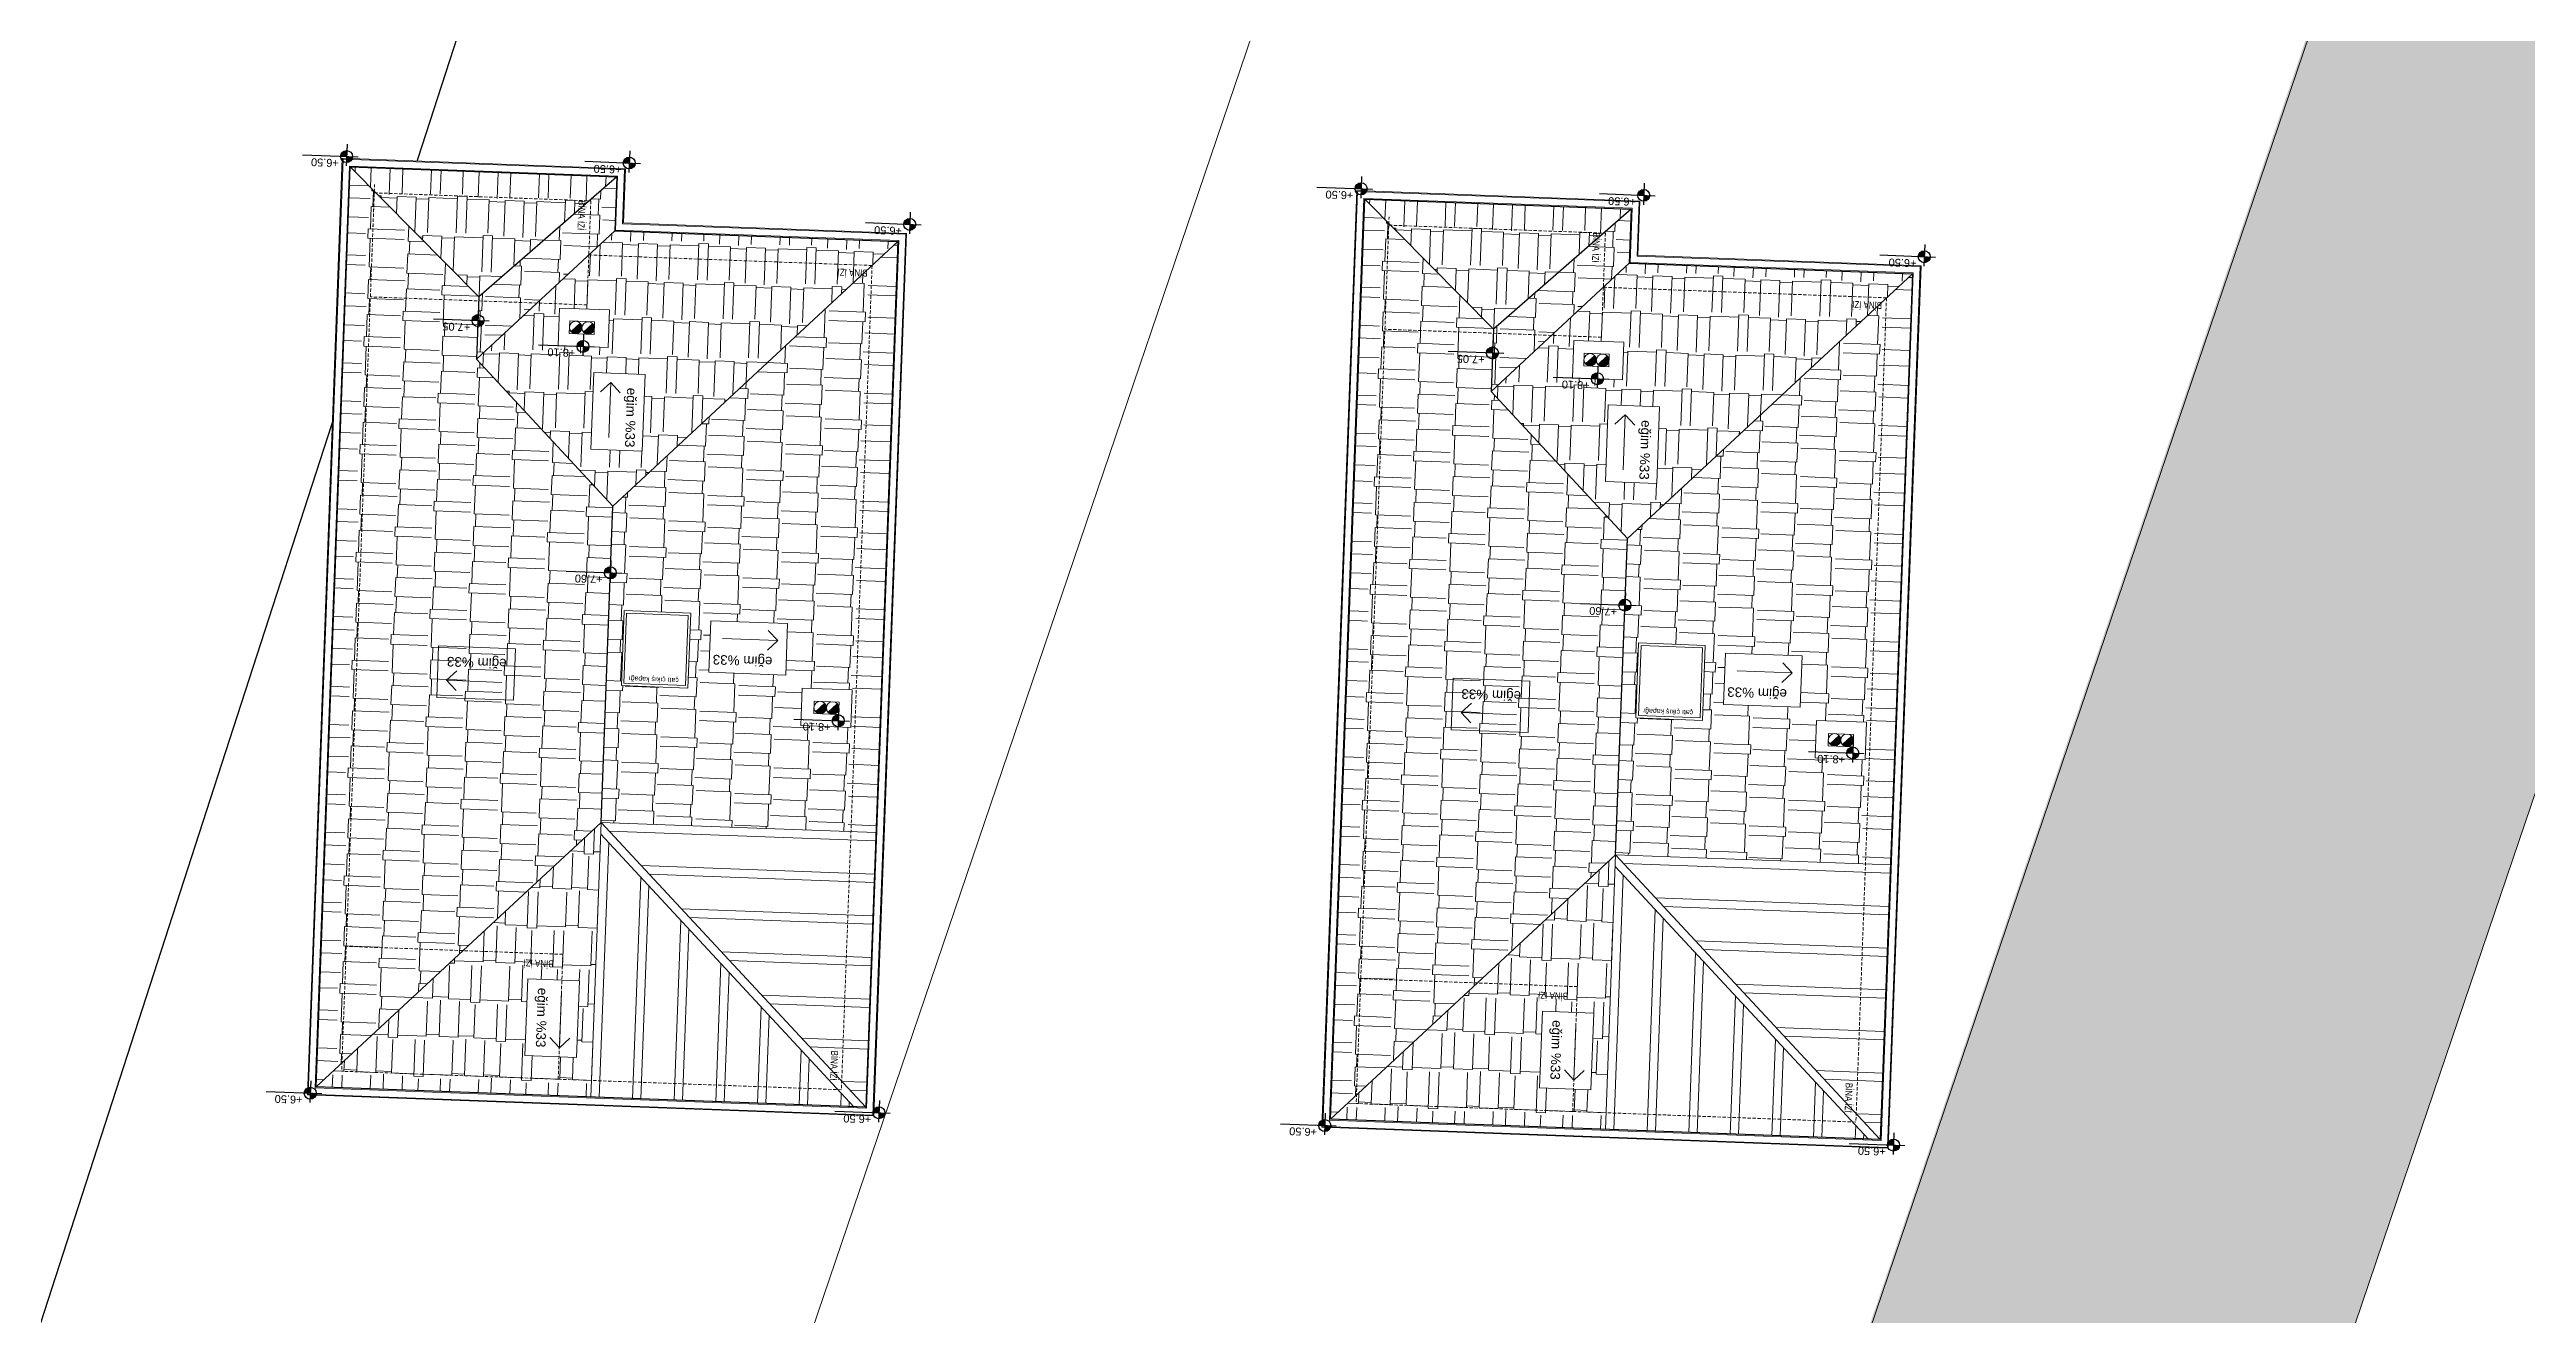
# Model space of a CAD drawing. Header units: centimetres. Extents: x 63871 to 181827, y -95930 to 42199.
# Drawn here: x 170158 to 173130, y -19255 to -17737 of the extents above; entities that cross this region are included whole.
import ezdxf
from ezdxf.enums import TextEntityAlignment as Align

# ---------------------------------------------------------------- set-up
doc = ezdxf.new("R2010")
doc.units = ezdxf.units.CM
doc.linetypes.add('11-021_500-SatisOfisi_220512$0${ Diamond }', pattern=[12, 4, -2, 2, 2, -2])
for name, color, linetype, lineweight in [('A-AREA-IDEN', 7, 'Continuous', 9), ('ARA SINIRLAR', 225, 'Continuous', 15), ('ARM_Pen_No__252', 8, 'Continuous', 18), ('Baca', 82, 'Continuous', 9), ('İz DÜŞÜMÜ', 7, '11-021_500-SatisOfisi_220512$0${ Diamond }', 18), ('OLUK', 222, 'Continuous', 15), ('TARAMA', 251, 'Continuous', 5), ('Çatı', 144, 'Continuous', 30), ('ÇEKME MESAFESİ', 5, 'Continuous', 25)]:
    doc.layers.add(name, color=color, linetype=linetype, lineweight=lineweight)
doc.layers.add('KOT', color=171, linetype='Continuous')
doc.styles.add('Arial', font='Arial.ttf', dxfattribs={"height": 250})
doc.styles.add('Arial_1', font='Arial.ttf', dxfattribs={"height": 300})
doc.styles.add('MtXpl_Arial_Narrow_1', font='')
doc.styles.get('MtXpl_Arial_Narrow_1').set_extended_font_data('Arial Narrow')
pattern_1 = [(177.87319, (369760.64, 10016.48), (-98.784803, -42.082955), [22.86, -19.05, 26.67, -11.43, 34.29, -15.24]), (177.87319, (369737.725, 10015.425), (-98.784803, -42.082955), [19.05, -72.39, 15.24, -22.86]), (177.87319, (369692.213, 10021.88), (-98.784803, -42.082955), [11.43, -118.11]), (267.87319, (369760.64, 10016.48), (30.6659616, -46.8903553), [43.815, -139.065]), (267.87319, (369737.796, 10017.328), (30.6659616, -46.8903553), [42.8625, -140.0175]), (267.87319, (369718.76, 10018.035), (30.6659616, -46.8903553), [40.005, -142.875]), (267.87319, (369692.213, 10021.88), (30.6659616, -46.8903553), [43.815, -139.065]), (267.87319, (369680.79, 10022.305), (30.6659616, -46.8903553), [43.815, -139.065]), (267.87319, (369646.42, 10020.722), (30.6659616, -46.8903553), [41.91, -140.97])]
pattern_2 = [(87.87319, (369760.64, 10016.48), (-42.082955, 98.784803), [22.86, -19.05, 26.67, -11.43, 34.29, -15.24]), (87.87319, (369759.585, 10039.395), (-42.082955, 98.784803), [19.05, -72.39, 15.24, -22.86]), (87.87319, (369766.04, 10084.907), (-42.082955, 98.784803), [11.43, -118.11]), (177.87319, (369760.64, 10016.48), (-46.8903553, -30.6659616), [43.815, -139.065]), (177.87319, (369761.49, 10039.324), (-46.8903553, -30.6659616), [42.8625, -140.0175]), (177.87319, (369762.195, 10058.36), (-46.8903553, -30.6659616), [40.005, -142.875]), (177.87319, (369766.04, 10084.907), (-46.8903553, -30.6659616), [43.815, -139.065]), (177.87319, (369766.465, 10096.33), (-46.8903553, -30.6659616), [43.815, -139.065]), (177.87319, (369764.882, 10130.7), (-46.8903553, -30.6659616), [41.91, -140.97])]
pattern_3 = [(177.87319, (368543.473, 10055.276), (-98.784803, -42.082955), [22.86, -19.05, 26.67, -11.43, 34.29, -15.24]), (177.87319, (368520.56, 10054.22), (-98.784803, -42.082955), [19.05, -72.39, 15.24, -22.86]), (177.87319, (368475.046, 10060.677), (-98.784803, -42.082955), [11.43, -118.11]), (267.87319, (368543.473, 10055.276), (30.6659616, -46.8903553), [43.815, -139.065]), (267.87319, (368520.63, 10056.125), (30.6659616, -46.8903553), [42.8625, -140.0175]), (267.87319, (368501.592, 10056.832), (30.6659616, -46.8903553), [40.005, -142.875]), (267.87319, (368475.046, 10060.677), (30.6659616, -46.8903553), [43.815, -139.065]), (267.87319, (368463.624, 10061.1), (30.6659616, -46.8903553), [43.815, -139.065]), (267.87319, (368429.25, 10059.518), (30.6659616, -46.8903553), [41.91, -140.97])]
pattern_4 = [(87.87319, (368543.473, 10055.276), (-42.082955, 98.784803), [22.86, -19.05, 26.67, -11.43, 34.29, -15.24]), (87.87319, (368542.417, 10078.19), (-42.082955, 98.784803), [19.05, -72.39, 15.24, -22.86]), (87.87319, (368548.873, 10123.703), (-42.082955, 98.784803), [11.43, -118.11]), (177.87319, (368543.473, 10055.276), (-46.8903553, -30.6659616), [43.815, -139.065]), (177.87319, (368544.32, 10078.12), (-46.8903553, -30.6659616), [42.8625, -140.0175]), (177.87319, (368545.028, 10097.157), (-46.8903553, -30.6659616), [40.005, -142.875]), (177.87319, (368548.873, 10123.703), (-46.8903553, -30.6659616), [43.815, -139.065]), (177.87319, (368549.298, 10135.125), (-46.8903553, -30.6659616), [43.815, -139.065]), (177.87319, (368547.715, 10169.498), (-46.8903553, -30.6659616), [41.91, -140.97])]

# ---------------------------------------------------------------- blocks, each defined once
blk = doc.blocks.new('afadfa')
at = {"layer": 'Baca'}
h = blk.add_hatch(color=0, dxfattribs=at)
h.dxf.hatch_style = 1
h.paths.add_polyline_path([(525548.6, 4261233.8, 0.670516), (525535.8, 4261228.6, 0.199315), (525538, 4261223.2)])
h = blk.add_hatch(color=0, dxfattribs=at)
h.dxf.hatch_style = 1
h.paths.add_polyline_path([(525563.7, 4261233.8, 0.675614), (525550.8, 4261228.6, 0.202965), (525553, 4261223.2)])
for p, q in [((525538, 4261223.2), (525548.6, 4261233.8)), ((525553, 4261223.2), (525563.7, 4261233.8))]:
    blk.add_line(p, q, dxfattribs=at)
blk.add_lwpolyline([(525535.8, 4261236.1), (525565.8, 4261236), (525565.8, 4261221), (525535.8, 4261221.1)], close=True, dxfattribs=at)
for centre in [(525543.3, 4261228.6), (525558.3, 4261228.6)]:
    blk.add_circle(centre, 7.5, dxfattribs=at)

msp = doc.modelspace()

# ---------------------------------------------------------------- hatches: boundary and pattern name
at = {"layer": 'ARM_Pen_No__252'}
h = msp.add_hatch(dxfattribs=at)
h.set_pattern_fill('AR-HBONE', color=256, scale=0.51)
h.set_pattern_definition([(45, (0, -50000), (0, 73.27889), [155.448, -51.816]), (135, (36.64, -49963.36), (7e-15, 73.27889), [155.448, -51.816])])
h.paths.add_polyline_path([(175831.7, -22792.7), (175698, -25837), (170756.8, -25732.5), (171754.5, -22792.7)], flags=16)
h.paths.add_polyline_path([(172826.5, -19554.1), (175594.7, -11397.4), (175086.1, -11173.9), (170154.1, -25719.7), (167433.7, -25662.2), (167268.2, -26108.9), (178575.2, -26347.5), (178595, -25898.2), (176249, -25848.6), (176859.4, -11953.3), (176318.3, -11715.5), (176016.1, -19117.2), (175993.1, -19117.2), (175975.4, -19521.1)])
h.paths.add_polyline_path([(175975.4, -19521.1), (172826.5, -19554.1), (171829.1, -22492.9), (175844.9, -22492.9)])

# ---------------------------------------------------------------- linework, layer by layer
at = {"layer": 'ARA SINIRLAR', "color": 5}
for p, q in [((173833.2, -11140.8), (168894.4, -25693.1)), ((175090.1, -11175.6), (170154.1, -25719.7)), ((172974.8, -19117.2), (171829.1, -22492.9))]:
    msp.add_line(p, q, dxfattribs=at)
at = {"layer": 'ARA SINIRLAR'}
msp.add_lwpolyline([(175594.7, -11397.4), (172974.8, -19117.2)], dxfattribs=at)
at = {"layer": 'ÇEKME MESAFESİ'}
msp.add_lwpolyline([(177946.3, -29738.1), (178260.5, -22584.5), (178428.3, -18739.5), (178527.7, -16467.7), (178596.2, -14908.1), (178677.4, -13058.6), (178621.4, -12986.2), (177442.4, -12733.9), (177367, -12700.7), (174636, -11500.4), (172556.1, -11827.8), (171584.7, -14827.6), (170831.2, -17153.7), (170364.5, -18594.4), (169517.9, -21208.9), (168807.4, -23336.1), (167715.8, -26282.1)], dxfattribs=at)

# ---------------------------------------------------------------- next in the draw order: wipeouts: each hides what was drawn before it
for points in [[(171186.3, -17957.3), (171147, -19016.6), (170467.4, -18991.4), (170509.2, -17867.1), (170849, -17879.8), (170846.5, -17944.7)], [(172403.5, -17996.1), (172364.1, -19055.4), (171684.6, -19030.1), (171726.4, -17905.9), (172066.1, -17918.5), (172063.7, -17983.5)]]:
    msp.add_wipeout(points).dxf.layer = 'OLUK'

# ---------------------------------------------------------------- next in the draw order: hatches: boundary and pattern name
at = {"layer": 'KOT'}
h = msp.add_hatch(color=256, dxfattribs=at)
h.dxf.hatch_style = 1
h.paths.add_polyline_path([(170507.4, -17864.7, 0.009987), (170507.4, -17865), (170514.5, -17865.3), (170514.8, -17857.8, 0.414214)])
h = msp.add_hatch(color=256, dxfattribs=at)
h.dxf.hatch_style = 1
h.paths.add_polyline_path([(170514.3, -17871.7, 0.402561), (170521.7, -17865.1), (170514.5, -17864.8)])
h = msp.add_hatch(color=256, dxfattribs=at)
h.dxf.hatch_style = 1
h.paths.add_polyline_path([(170846.4, -17872.6, 0.009987), (170846.4, -17872.9), (170853.6, -17873.1), (170853.8, -17865.7, 0.414214)])
h = msp.add_hatch(color=256, dxfattribs=at)
h.dxf.hatch_style = 1
h.paths.add_polyline_path([(170853.3, -17879.6, 0.402561), (170860.7, -17873), (170853.6, -17872.7)])
h = msp.add_hatch(color=256, dxfattribs=at)
h.dxf.hatch_style = 1
h.paths.add_polyline_path([(171724.5, -17903.5, 0.009987), (171724.5, -17903.8), (171731.7, -17904.1), (171732, -17896.6, 0.414214)])
h = msp.add_hatch(color=256, dxfattribs=at)
h.dxf.hatch_style = 1
h.paths.add_polyline_path([(171731.5, -17910.5, 0.402561), (171738.9, -17903.9), (171731.7, -17903.6)])
h = msp.add_hatch(color=256, dxfattribs=at)
h.dxf.hatch_style = 1
h.paths.add_polyline_path([(172063.6, -17911.4, 0.009987), (172063.6, -17911.7), (172070.7, -17911.9), (172071, -17904.5, 0.414214)])
h = msp.add_hatch(color=256, dxfattribs=at)
h.dxf.hatch_style = 1
h.paths.add_polyline_path([(172070.5, -17918.4, 0.402561), (172077.9, -17911.8), (172070.7, -17911.5)])
h = msp.add_hatch(color=256, dxfattribs=at)
h.dxf.hatch_style = 1
h.paths.add_polyline_path([(171182.9, -17946.2, 0.009987), (171182.9, -17946.5), (171190.1, -17946.8), (171190.4, -17939.3, 0.414214)])
h = msp.add_hatch(color=256, dxfattribs=at)
h.dxf.hatch_style = 1
h.paths.add_polyline_path([(171189.9, -17953.2, 0.402561), (171197.3, -17946.6), (171190.1, -17946.4)])
h = msp.add_hatch(color=256, dxfattribs=at)
h.dxf.hatch_style = 1
h.paths.add_polyline_path([(172400.1, -17985, 0.009987), (172400.1, -17985.3), (172407.3, -17985.6), (172407.5, -17978.1, 0.414214)])
h = msp.add_hatch(color=256, dxfattribs=at)
h.dxf.hatch_style = 1
h.paths.add_polyline_path([(172407, -17992, 0.402561), (172414.4, -17985.4), (172407.3, -17985.2)])
h = msp.add_hatch(color=256, dxfattribs=at)
h.dxf.hatch_style = 1
h.paths.add_polyline_path([(170664.9, -18061.8, 0.009987), (170664.9, -18062.1), (170672.1, -18062.3), (170672.3, -18054.9, 0.414214)])
h = msp.add_hatch(color=256, dxfattribs=at)
h.dxf.hatch_style = 1
h.paths.add_polyline_path([(170671.8, -18068.8, 0.402561), (170679.2, -18062.2), (170672.1, -18061.9)])
h = msp.add_hatch(color=256, dxfattribs=at)
h.dxf.hatch_style = 1
h.paths.add_polyline_path([(170790.9, -18092.7, 0.009987), (170790.9, -18093), (170798.1, -18093.3), (170798.3, -18085.8, 0.414214)])
h = msp.add_hatch(color=256, dxfattribs=at)
h.dxf.hatch_style = 1
h.paths.add_polyline_path([(170797.8, -18099.7, 0.402561), (170805.2, -18093.1), (170798.1, -18092.9)])
h = msp.add_hatch(color=256, dxfattribs=at)
h.dxf.hatch_style = 1
h.paths.add_polyline_path([(171882.1, -18100.6, 0.009987), (171882.1, -18100.9), (171889.2, -18101.1), (171889.5, -18093.7, 0.414214)])
h = msp.add_hatch(color=256, dxfattribs=at)
h.dxf.hatch_style = 1
h.paths.add_polyline_path([(171889, -18107.6, 0.402561), (171896.4, -18101), (171889.2, -18100.7)])
h = msp.add_hatch(color=256, dxfattribs=at)
h.dxf.hatch_style = 1
h.paths.add_polyline_path([(172008.1, -18131.5, 0.009987), (172008.1, -18131.8), (172015.2, -18132.1), (172015.5, -18124.6, 0.414214)])
h = msp.add_hatch(color=256, dxfattribs=at)
h.dxf.hatch_style = 1
h.paths.add_polyline_path([(172015, -18138.5, 0.402561), (172022.4, -18131.9), (172015.2, -18131.7)])
h = msp.add_hatch(color=256, dxfattribs=at)
h.dxf.hatch_style = 1
h.paths.add_polyline_path([(170823.8, -18364.4, 0.009987), (170823.8, -18364.7), (170830.9, -18365), (170831.2, -18357.5, 0.414214)])
h = msp.add_hatch(color=256, dxfattribs=at)
h.dxf.hatch_style = 1
h.paths.add_polyline_path([(170830.7, -18371.4, 0.402561), (170838.1, -18364.8), (170831, -18364.6)])
h = msp.add_hatch(color=256, dxfattribs=at)
h.dxf.hatch_style = 1
h.paths.add_polyline_path([(172041, -18403.2, 0.009987), (172040.9, -18403.5), (172048.1, -18403.8), (172048.4, -18396.3, 0.414214)])
h = msp.add_hatch(color=256, dxfattribs=at)
h.dxf.hatch_style = 1
h.paths.add_polyline_path([(172047.9, -18410.2, 0.402561), (172055.3, -18403.6), (172048.1, -18403.4)])
h = msp.add_hatch(color=256, dxfattribs=at)
h.dxf.hatch_style = 1
h.paths.add_polyline_path([(171097.2, -18542, 0.009987), (171097.2, -18542.3), (171104.4, -18542.5), (171104.7, -18535.1, 0.414214)])
h = msp.add_hatch(color=256, dxfattribs=at)
h.dxf.hatch_style = 1
h.paths.add_polyline_path([(171104.1, -18549, 0.402561), (171111.5, -18542.4), (171104.4, -18542.1)])
h = msp.add_hatch(color=256, dxfattribs=at)
h.dxf.hatch_style = 1
h.paths.add_polyline_path([(172314.4, -18580.8, 0.009987), (172314.4, -18581.1), (172321.5, -18581.3), (172321.8, -18573.9, 0.414214)])
h = msp.add_hatch(color=256, dxfattribs=at)
h.dxf.hatch_style = 1
h.paths.add_polyline_path([(172321.3, -18587.8, 0.402561), (172328.7, -18581.2), (172321.6, -18580.9)])
h = msp.add_hatch(color=256, dxfattribs=at)
h.dxf.hatch_style = 1
h.paths.add_polyline_path([(170463.8, -18989, 0.009987), (170463.8, -18989.3), (170470.9, -18989.6), (170471.2, -18982.1, 0.414214)])
h = msp.add_hatch(color=256, dxfattribs=at)
h.dxf.hatch_style = 1
h.paths.add_polyline_path([(170470.7, -18996, 0.402561), (170478.1, -18989.4), (170470.9, -18989.2)])
h = msp.add_hatch(color=256, dxfattribs=at)
h.dxf.hatch_style = 1
h.paths.add_polyline_path([(171146.1, -19012.5, 0.009987), (171146, -19012.8), (171153.2, -19013.1), (171153.5, -19005.6, 0.414214)])
h = msp.add_hatch(color=256, dxfattribs=at)
h.dxf.hatch_style = 1
h.paths.add_polyline_path([(171153, -19019.5, 0.402561), (171160.4, -19012.9), (171153.2, -19012.6)])
h = msp.add_hatch(color=256, dxfattribs=at)
h.dxf.hatch_style = 1
h.paths.add_polyline_path([(171680.9, -19027.8, 0.009987), (171680.9, -19028.1), (171688.1, -19028.4), (171688.4, -19020.9, 0.414214)])
h = msp.add_hatch(color=256, dxfattribs=at)
h.dxf.hatch_style = 1
h.paths.add_polyline_path([(171687.9, -19034.8, 0.402561), (171695.3, -19028.2), (171688.1, -19028)])
h = msp.add_hatch(color=256, dxfattribs=at)
h.dxf.hatch_style = 1
h.paths.add_polyline_path([(172363.2, -19051.3, 0.009987), (172363.2, -19051.6), (172370.4, -19051.8), (172370.6, -19044.4, 0.414214)])
h = msp.add_hatch(color=256, dxfattribs=at)
h.dxf.hatch_style = 1
h.paths.add_polyline_path([(172370.1, -19058.3, 0.402561), (172377.5, -19051.7), (172370.4, -19051.4)])
at = {"layer": 'Çatı', "lineweight": 15}
h = msp.add_hatch(dxfattribs=at)
h.set_pattern_fill('AR-RSHKE', color=251, scale=0.15, angle=267.8732)
h.set_pattern_definition([(267.87319, (368543.473, 10055.276), (42.082955, -98.784803), [22.86, -19.05, 26.67, -11.43, 34.29, -15.24]), (267.87319, (368544.53, 10032.36), (42.082955, -98.784803), [19.05, -72.39, 15.24, -22.86]), (267.87319, (368538.07, 9986.85), (42.082955, -98.784803), [11.43, -118.11]), (357.87319, (368543.473, 10055.276), (46.8903553, 30.6659616), [43.815, -139.065]), (357.87319, (368542.624, 10032.432), (46.8903553, 30.6659616), [42.8625, -140.0175]), (357.87319, (368541.917, 10013.395), (46.8903553, 30.6659616), [40.005, -142.875]), (357.87319, (368538.072, 9986.85), (46.8903553, 30.6659616), [43.815, -139.065]), (357.87319, (368537.648, 9975.428), (46.8903553, 30.6659616), [43.815, -139.065]), (357.87319, (368539.23, 9941.055), (46.8903553, 30.6659616), [41.91, -140.97])])
h.paths.add_polyline_path([(170833.9, -18284.5), (170670.4, -18108.3), (170670.4, -18108.3), (170673.1, -18033.3), (170518.8, -17877.5), (170477.8, -18981.7), (170819.8, -18664.2)])
h = msp.add_hatch(dxfattribs=at)
h.set_pattern_fill('AR-RSHKE', color=251, scale=0.15, angle=177.8732)
h.set_pattern_definition(pattern_3)
h.paths.add_polyline_path([(170838.6, -17889.4), (170518.8, -17877.5), (170673.1, -18033.3)])
h.paths.add_polyline_path([(170790.4, -17914.8), (170788.8, -17955.9), (170804.1, -17956.4), (170805.6, -17915.4)], flags=24)
h = msp.add_hatch(dxfattribs=at)
h.set_pattern_fill('AR-RSHKE', color=251, scale=0.15, angle=447.8732)
h.set_pattern_definition(pattern_4)
h.paths.add_polyline_path([(170673.1, -18033.3), (170670.4, -18108.3), (170836.2, -17954.3), (170838.6, -17889.4)])
h.paths.add_polyline_path([(170790.4, -17914.8), (170788.8, -17955.9), (170804.1, -17956.4), (170805.6, -17915.4)], flags=25)
h = msp.add_hatch(dxfattribs=at)
h.set_pattern_fill('AR-RSHKE', color=251, scale=0.15, angle=267.8732)
h.set_pattern_definition([(267.87319, (369760.64, 10016.48), (42.082955, -98.784803), [22.86, -19.05, 26.67, -11.43, 34.29, -15.24]), (267.87319, (369761.695, 9993.565), (42.082955, -98.784803), [19.05, -72.39, 15.24, -22.86]), (267.87319, (369755.24, 9948.053), (42.082955, -98.784803), [11.43, -118.11]), (357.87319, (369760.64, 10016.48), (46.8903553, 30.6659616), [43.815, -139.065]), (357.87319, (369759.792, 9993.636), (46.8903553, 30.6659616), [42.8625, -140.0175]), (357.87319, (369759.085, 9974.6), (46.8903553, 30.6659616), [40.005, -142.875]), (357.87319, (369755.24, 9948.053), (46.8903553, 30.6659616), [43.815, -139.065]), (357.87319, (369754.815, 9936.63), (46.8903553, 30.6659616), [43.815, -139.065]), (357.87319, (369756.398, 9902.26), (46.8903553, 30.6659616), [41.91, -140.97])])
h.paths.add_polyline_path([(172051.1, -18323.3), (171887.5, -18147.1), (171887.5, -18147.1), (171890.3, -18072.1), (171736, -17916.3), (171695, -19020.5), (172037, -18703)])
h = msp.add_hatch(dxfattribs=at)
h.set_pattern_fill('AR-RSHKE', color=251, scale=0.15, angle=177.8732)
h.set_pattern_definition(pattern_1)
h.paths.add_polyline_path([(172055.8, -17928.2), (171736, -17916.3), (171890.3, -18072.1)])
h.paths.add_polyline_path([(172007.6, -17953.6), (172006, -17994.6), (172021.2, -17995.2), (172022.8, -17954.2)], flags=24)
h = msp.add_hatch(dxfattribs=at)
h.set_pattern_fill('AR-RSHKE', color=251, scale=0.15, angle=447.8732)
h.set_pattern_definition(pattern_2)
h.paths.add_polyline_path([(171890.3, -18072.1), (171887.5, -18147.1), (172053.3, -17993.1), (172055.8, -17928.2)])
h.paths.add_polyline_path([(172007.6, -17953.6), (172006, -17994.6), (172021.2, -17995.2), (172022.8, -17954.2)], flags=25)
h = msp.add_hatch(dxfattribs=at)
h.set_pattern_fill('AR-RSHKE', color=251, scale=0.15, angle=177.8732)
h.set_pattern_definition(pattern_3)
h.paths.add_polyline_path([(170670.4, -18108.3), (170833.9, -18284.5), (171175.9, -17966.9), (170836.2, -17954.3)])
h.paths.add_polyline_path([(170768.1, -18091.9), (170769.8, -18046.9), (170829.7, -18049.2), (170828.1, -18094.1)], flags=16)
h.paths.add_polyline_path([(170781.6, -18077.4), (170782.1, -18062.3), (170812.1, -18063.5), (170811.6, -18078.5)], flags=0)
h.paths.add_polyline_path([(170781.9, -18069.9, -1), (170796.8, -18070.4, -1), (170811.8, -18071, -1), (170796.8, -18070.4, -1)], flags=0)
h.paths.add_polyline_path([(170810.9, -18124.3), (170872.7, -18126.6), (170869.2, -18218.7), (170807.5, -18216.4)], flags=16)
h.paths.add_polyline_path([(170844.8, -18139.4), (170841.9, -18216.7), (170865.7, -18217.6), (170868.5, -18140.3)], flags=8)
h.paths.add_polyline_path([(171142.4, -17998.5), (171101.3, -17996.9), (171100.7, -18012.1), (171141.8, -18013.7)], flags=25)
h = msp.add_hatch(dxfattribs=at)
h.set_pattern_fill('AR-RSHKE', color=251, scale=0.15, angle=447.8732)
h.set_pattern_definition(pattern_4)
h.paths.add_polyline_path([(170819.8, -18664.2), (171149.6, -18676.5), (171175.9, -17966.9), (170833.9, -18284.5)])
h.paths.add_polyline_path([(171043.6, -18425.6), (171041.3, -18487.4), (170949.2, -18483.9), (170951.5, -18422.2)], flags=16)
h.paths.add_polyline_path([(170927.3, -18413), (170924, -18503), (170844.1, -18500), (170847.4, -18410.1)], flags=16)
h.paths.add_polyline_path([(170924.2, -18415.9), (170921.1, -18499.9), (170847.2, -18497.1), (170850.3, -18413.2)], flags=0)
h.paths.add_polyline_path([(171061, -18503.1), (171120.9, -18505.3), (171119.3, -18550.3), (171059.3, -18548.1)], flags=16)
h.paths.add_polyline_path([(171075.4, -18518.6), (171105.4, -18519.8), (171104.8, -18534.8), (171074.8, -18533.6)], flags=0)
h.paths.add_polyline_path([(171090.1, -18526.7, -1), (171105.1, -18527.3, -1), (171090.1, -18526.7, -1), (171075.1, -18526.2, -1)], flags=0)
h.paths.add_polyline_path([(171028.5, -18459.5), (170951.3, -18456.6), (170950.4, -18480.4), (171027.6, -18483.2)], flags=8)
h.paths.add_polyline_path([(170915.2, -18487.5), (170851.3, -18485.1), (170850.8, -18496.7), (170914.7, -18499.1)], flags=8)
h = msp.add_hatch(dxfattribs=at)
h.set_pattern_fill('AR-RSHKE', color=251, scale=0.15, angle=177.8732)
h.set_pattern_definition(pattern_1)
h.paths.add_polyline_path([(171887.5, -18147.1), (172051.1, -18323.3), (172393.1, -18005.7), (172053.3, -17993.1)])
h.paths.add_polyline_path([(171985.3, -18130.7), (171986.9, -18085.7), (172046.9, -18088), (172045.2, -18132.9)], flags=16)
h.paths.add_polyline_path([(171998.7, -18116.2), (171999.3, -18101.1), (172029.3, -18102.3), (172028.7, -18117.3)], flags=0)
h.paths.add_polyline_path([(171999, -18108.7, -1), (172014, -18109.2, -1), (172029, -18109.8, -1), (172014, -18109.2, -1)], flags=0)
h.paths.add_polyline_path([(172028.1, -18163.1), (172089.8, -18165.4), (172086.4, -18257.5), (172024.7, -18255.2)], flags=16)
h.paths.add_polyline_path([(172062, -18178.2), (172059.1, -18255.5), (172082.8, -18256.4), (172085.7, -18179.1)], flags=8)
h.paths.add_polyline_path([(172359.5, -18037.3), (172318.5, -18035.7), (172317.9, -18050.9), (172359, -18052.5)], flags=25)
h = msp.add_hatch(dxfattribs=at)
h.set_pattern_fill('AR-RSHKE', color=251, scale=0.15, angle=447.8732)
h.set_pattern_definition(pattern_2)
h.paths.add_polyline_path([(172037, -18703), (172366.8, -18715.2), (172393.1, -18005.7), (172051.1, -18323.3)])
h.paths.add_polyline_path([(172260.8, -18464.4), (172258.5, -18526.1), (172166.4, -18522.7), (172168.7, -18461)], flags=16)
h.paths.add_polyline_path([(172144.5, -18451.8), (172141.2, -18541.8), (172061.2, -18538.8), (172064.6, -18448.9)], flags=16)
h.paths.add_polyline_path([(172141.4, -18454.7), (172138.3, -18538.6), (172064.3, -18535.9), (172067.5, -18452)], flags=0)
h.paths.add_polyline_path([(172278.1, -18541.9), (172338.1, -18544.1), (172336.4, -18589.1), (172276.5, -18586.9)], flags=16)
h.paths.add_polyline_path([(172292.6, -18557.4), (172322.5, -18558.6), (172322, -18573.6), (172292, -18572.4)], flags=0)
h.paths.add_polyline_path([(172307.3, -18565.5, -1), (172322.3, -18566.1, -1), (172307.3, -18565.5, -1), (172292.3, -18564.9, -1)], flags=0)
h.paths.add_polyline_path([(172245.7, -18498.3), (172168.4, -18495.4), (172167.5, -18519.2), (172244.8, -18522)], flags=8)
h.paths.add_polyline_path([(172132.3, -18526.3), (172068.4, -18523.9), (172068, -18535.5), (172131.9, -18537.8)], flags=8)
h = msp.add_hatch(dxfattribs=at)
h.set_pattern_fill('AR-RSHKE', color=251, scale=0.15, angle=357.8732)
h.set_pattern_definition([(357.87319, (368543.473, 10055.276), (98.784803, 42.082955), [22.86, -19.05, 26.67, -11.43, 34.29, -15.24]), (357.87319, (368566.39, 10056.33), (98.784803, 42.082955), [19.05, -72.39, 15.24, -22.86]), (357.87319, (368611.9, 10049.876), (98.784803, 42.082955), [11.43, -118.11]), (87.87319, (368543.473, 10055.276), (-30.6659616, 46.8903553), [43.815, -139.065]), (87.87319, (368566.317, 10054.428), (-30.6659616, 46.8903553), [42.8625, -140.0175]), (87.87319, (368585.354, 10053.72), (-30.6659616, 46.8903553), [40.005, -142.875]), (87.87319, (368611.9, 10049.876), (-30.6659616, 46.8903553), [43.815, -139.065]), (87.87319, (368623.322, 10049.45), (-30.6659616, 46.8903553), [43.815, -139.065]), (87.87319, (368657.694, 10051.035), (-30.6659616, 46.8903553), [41.91, -140.97])])
h.paths.add_polyline_path([(170819.8, -18664.2), (170477.8, -18981.7), (170807.6, -18994)])
h.paths.add_polyline_path([(170793.7, -18854.5), (170790.3, -18946.5), (170728.5, -18944.2), (170731.9, -18852.2)], flags=16)
h.paths.add_polyline_path([(170737.9, -18859.6), (170735.1, -18936.8), (170758.8, -18937.7), (170761.7, -18860.5)], flags=8)
h.paths.add_polyline_path([(170765.6, -18827.6), (170724.5, -18826), (170724, -18841.3), (170765, -18842.8)], flags=24)
h = msp.add_hatch(dxfattribs=at)
h.set_pattern_fill('AR-RSHKE', color=251, scale=0.15, angle=357.8732)
h.set_pattern_definition([(357.87319, (369760.64, 10016.48), (98.784803, 42.082955), [22.86, -19.05, 26.67, -11.43, 34.29, -15.24]), (357.87319, (369783.555, 10017.535), (98.784803, 42.082955), [19.05, -72.39, 15.24, -22.86]), (357.87319, (369829.067, 10011.08), (98.784803, 42.082955), [11.43, -118.11]), (87.87319, (369760.64, 10016.48), (-30.6659616, 46.8903553), [43.815, -139.065]), (87.87319, (369783.484, 10015.632), (-30.6659616, 46.8903553), [42.8625, -140.0175]), (87.87319, (369802.52, 10014.925), (-30.6659616, 46.8903553), [40.005, -142.875]), (87.87319, (369829.067, 10011.08), (-30.6659616, 46.8903553), [43.815, -139.065]), (87.87319, (369840.49, 10010.655), (-30.6659616, 46.8903553), [43.815, -139.065]), (87.87319, (369874.86, 10012.238), (-30.6659616, 46.8903553), [41.91, -140.97])])
h.paths.add_polyline_path([(172037, -18703), (171695, -19020.5), (172024.7, -19032.8)])
h.paths.add_polyline_path([(172010.9, -18893.2), (172007.4, -18985.3), (171945.7, -18983), (171949.1, -18891)], flags=16)
h.paths.add_polyline_path([(171955.1, -18898.4), (171952.2, -18975.6), (171976, -18976.5), (171978.8, -18899.2)], flags=8)
h.paths.add_polyline_path([(171982.7, -18866.4), (171941.7, -18864.8), (171941.1, -18880.1), (171982.2, -18881.6)], flags=24)

# ---------------------------------------------------------------- next in the draw order: linework, layer by layer
at = {"layer": 'A-AREA-IDEN'}
for p, q in [((170831.4, -18136.2), (170819.1, -18147.6)), ((170828.9, -18202.4), (170831.4, -18136.2)), ((170831.4, -18136.2), (170842.8, -18148.5)), ((172048.6, -18175), (172036.2, -18186.4)), ((172046.1, -18241.2), (172048.6, -18175)), ((172048.6, -18175), (172060, -18187.3)), ((170965.5, -18443.6), (171031.7, -18446.1)), ((171031.7, -18446.1), (171019.4, -18457.5)), ((171031.7, -18446.1), (171020.3, -18433.8)), ((170634.5, -18493.7), (170646.8, -18482.3)), ((172182.7, -18482.4), (172248.9, -18484.9)), ((172248.9, -18484.9), (172237.5, -18472.6)), ((170700.7, -18496.2), (170634.5, -18493.7)), ((170634.5, -18493.7), (170645.9, -18506.1)), ((172248.9, -18484.9), (172236.6, -18496.3)), ((171851.7, -18532.5), (171864, -18521.1)), ((171917.9, -18535), (171851.7, -18532.5)), ((171851.7, -18532.5), (171863.1, -18544.9)), ((170772.3, -18868.4), (170769.8, -18934.7)), ((170769.8, -18934.7), (170758.4, -18922.4)), ((170769.8, -18934.7), (170782.1, -18923.2)), ((171989.4, -18907.2), (171987, -18973.5)), ((171987, -18973.5), (171975.5, -18961.1)), ((171987, -18973.5), (171999.3, -18962))]:
    msp.add_line(p, q, dxfattribs=at)
for points in [[(170807.5, -18216.4), (170810.9, -18124.3), (170872.7, -18126.6), (170869.2, -18218.7)], [(172024.7, -18255.2), (172028.1, -18163.1), (172089.8, -18165.4), (172086.4, -18257.5)], [(170924, -18503), (170844.1, -18500), (170847.4, -18410.1), (170927.3, -18413)], [(170921.1, -18499.9), (170847.2, -18497.1), (170850.3, -18413.2), (170924.2, -18415.9)], [(170951.5, -18422.2), (171043.6, -18425.6), (171041.3, -18487.4), (170949.2, -18483.9)], [(170714.7, -18517.6), (170622.6, -18514.2), (170624.9, -18452.5), (170717, -18455.9)], [(172141.2, -18541.8), (172061.2, -18538.8), (172064.6, -18448.9), (172144.5, -18451.8)], [(172138.3, -18538.6), (172064.3, -18535.9), (172067.5, -18452), (172141.4, -18454.7)], [(172168.7, -18461), (172260.8, -18464.4), (172258.5, -18526.1), (172166.4, -18522.7)], [(171931.9, -18556.4), (171839.8, -18553), (171842.1, -18491.3), (171934.2, -18494.7)], [(170793.7, -18854.5), (170790.3, -18946.5), (170728.5, -18944.2), (170731.9, -18852.2)], [(172010.9, -18893.2), (172007.4, -18985.3), (171945.7, -18983), (171949.1, -18891)]]:
    msp.add_lwpolyline(points, close=True, dxfattribs=at)
at = {"layer": 'Baca'}
for points in [[(170829.7, -18049.2), (170769.8, -18046.9), (170768.1, -18091.9), (170828.1, -18094.1)], [(172046.9, -18088), (171986.9, -18085.7), (171985.3, -18130.7), (172045.2, -18132.9)], [(171120.9, -18505.3), (171061, -18503.1), (171059.3, -18548.1), (171119.3, -18550.3)], [(172338.1, -18544.1), (172278.1, -18541.9), (172276.5, -18586.9), (172336.4, -18589.1)]]:
    msp.add_lwpolyline(points, close=True, dxfattribs=at)
at = {"layer": 'İz DÜŞÜMÜ'}
for p, q in [((170514.1, -18813), (170508.5, -18962.9)), ((171731.3, -18851.8), (171725.7, -19001.7)), ((170768.3, -18972.5), (170508.5, -18962.9)), ((171985.5, -19011.3), (171725.7, -19001.7))]:
    msp.add_line(p, q, dxfattribs=at)
for points in [[(170805.1, -17983.2), (170802.9, -18043.1), (170543, -18033.5), (170547.7, -17908.6), (170807.5, -17918.2), (170805.1, -17983.2), (171144.9, -17995.8), (171108.1, -18985.1), (170768.3, -18972.5), (170773.9, -18822.6), (170514.1, -18813), (170548, -17898.6)], [(172022.3, -18022), (172020, -18081.9), (171760.2, -18072.3), (171764.8, -17947.4), (172024.7, -17957), (172022.3, -18022), (172362, -18034.6), (172325.3, -19023.9), (171985.5, -19011.3), (171991.1, -18861.4), (171731.3, -18851.8), (171765.2, -17937.4)]]:
    msp.add_lwpolyline(points, dxfattribs=at)
at = {"layer": 'KOT'}
for p, q in [((170515.1, -17850.2), (170514.1, -17876.2)), ((170854.1, -17858), (170853.2, -17884.1)), ((170528.2, -17865.8), (170461.4, -17863.3)), ((170867.2, -17873.6), (170800.4, -17871.1)), ((171732.3, -17889), (171731.3, -17915)), ((171745.3, -17904.6), (171678.6, -17902.1)), ((172084.4, -17912.4), (172017.6, -17909.9)), ((172071.3, -17896.8), (172070.3, -17922.9)), ((171203.7, -17947.3), (171137, -17944.8)), ((171190.7, -17931.7), (171189.7, -17957.8)), ((172407.8, -17970.5), (172406.9, -17996.6)), ((172420.9, -17986.1), (172354.1, -17983.6)), ((170685.7, -18062.8), (170618.9, -18060.4)), ((170672.6, -18047.3), (170671.7, -18073.3)), ((170811.7, -18093.8), (170744.9, -18091.3)), ((170798.6, -18078.2), (170797.7, -18104.3)), ((171889.8, -18086), (171888.8, -18112.1)), ((171902.9, -18101.6), (171836.1, -18099.2)), ((172015.8, -18117), (172014.8, -18143)), ((172028.9, -18132.6), (171962.1, -18130.1)), ((170844.6, -18365.5), (170777.8, -18363)), ((170831.5, -18349.9), (170830.5, -18376)), ((172048.7, -18388.7), (172047.7, -18414.7)), ((172061.7, -18404.3), (171995, -18401.8)), ((171118, -18543), (171051.2, -18540.6)), ((171104.9, -18527.5), (171104, -18553.5)), ((172322.1, -18566.3), (172321.1, -18592.3)), ((172335.2, -18581.8), (172268.4, -18579.4)), ((170484.6, -18990.1), (170417.8, -18987.6)), ((170471.5, -18974.5), (170470.5, -19000.6)), ((171166.8, -19013.6), (171100.1, -19011.1)), ((171153.8, -18998), (171152.8, -19024)), ((171688.7, -19013.3), (171687.7, -19039.4)), ((171701.7, -19028.9), (171635, -19026.4)), ((172370.9, -19036.8), (172370, -19062.8)), ((172384, -19052.4), (172317.2, -19049.9))]:
    msp.add_line(p, q, dxfattribs=at)
for centre in [(170514.5, -17865), (170853.6, -17872.8), (171731.7, -17903.8), (172070.7, -17911.6), (171190.1, -17946.5), (172407.3, -17985.3), (170672.1, -18062), (170798.1, -18093), (171889.2, -18100.8), (172015.2, -18131.8), (170830.9, -18364.7), (172048.1, -18403.5), (171104.4, -18542.3), (172321.6, -18581), (170470.9, -18989.3), (171153.2, -19012.8), (171688.1, -19028.1), (172370.4, -19051.6)]:
    msp.add_circle(centre, 7.17, dxfattribs=at)
at = {"layer": 'OLUK'}
for points in [[(170849, -17879.8), (170846.5, -17944.7), (171186.3, -17957.3), (171147, -19016.6), (170467.4, -18991.4), (170509.2, -17867.1)], [(170847.9, -17880.7), (170845.5, -17945.7), (171185.3, -17958.3), (171146, -19015.6), (170468.5, -18990.4), (170510.2, -17868.2)], [(170839.6, -17888.4), (170837.2, -17953.4), (171177, -17966), (171138.3, -19007.3), (170476.8, -18982.7), (170517.8, -17876.5)], [(172066.1, -17918.5), (172063.7, -17983.5), (172403.5, -17996.1), (172364.1, -19055.4), (171684.6, -19030.1), (171726.4, -17905.9)], [(172065.1, -17919.5), (172062.7, -17984.5), (172402.4, -17997.1), (172363.2, -19054.3), (171685.6, -19029.2), (171727.3, -17907)], [(172056.8, -17927.2), (172054.4, -17992.2), (172394.1, -18004.8), (172355.5, -19046.1), (171693.9, -19021.5), (171735, -17915.3)]]:
    msp.add_lwpolyline(points, close=True, dxfattribs=at)
at = {"layer": 'TARAMA'}
for p, q in [((170819.8, -18664.2), (170807.6, -18994)), ((170828.9, -18688.7), (170817.6, -18994.3)), ((171123.2, -19005.7), (170819.3, -18678.3)), ((170819.8, -18664.2), (171137.3, -19006.2)), ((170819.8, -18664.2), (171149.6, -18676.5)), ((170829.4, -18674.6), (171149.2, -18686.4)), ((170867.9, -18716), (171147.7, -18726.4)), ((172037, -18703), (172024.7, -19032.8)), ((172340.4, -19044.5), (172036.5, -18717.1)), ((172037, -18703), (172354.5, -19045)), ((172037, -18703), (172366.8, -18715.2)), ((172046.6, -18713.4), (172366.4, -18725.2)), ((170867.4, -18730.2), (170857.5, -18995.8)), ((170877, -18740.5), (170867.5, -18996.2)), ((170877.6, -18726.4), (171147.4, -18736.4)), ((172046.1, -18727.5), (172034.7, -19033.1)), ((170916, -18767.8), (171145.9, -18776.4)), ((170925.7, -18778.2), (171145.5, -18786.4)), ((172084.6, -18769), (172074.7, -19034.6)), ((172094.2, -18779.3), (172084.7, -19035)), ((172085.1, -18754.8), (172364.9, -18765.2)), ((172094.7, -18765.2), (172364.5, -18775.2)), ((170915.5, -18782), (170907.5, -18997.7)), ((170925.1, -18792.3), (170917.5, -18998.1)), ((172133.2, -18806.6), (172363.1, -18815.2)), ((170963.6, -18833.8), (170957.5, -18999.5)), ((170964.2, -18819.7), (171144, -18826.3)), ((170973.8, -18830), (171143.7, -18836.3)), ((172132.7, -18820.8), (172124.7, -19036.5)), ((172142.3, -18831.1), (172134.7, -19036.9)), ((172142.8, -18817), (172362.7, -18825.2)), ((170973.3, -18844.2), (170967.5, -18999.9)), ((172181.3, -18858.5), (172361.2, -18865.1)), ((172190.9, -18868.8), (172360.8, -18875.1)), ((171011.7, -18885.6), (171007.4, -19001.4)), ((171012.3, -18871.5), (171142.2, -18876.3)), ((171021.4, -18896), (171017.4, -19001.8)), ((171021.9, -18881.9), (171141.8, -18886.3)), ((172180.8, -18872.6), (172174.6, -19038.3)), ((172190.4, -18883), (172184.6, -19038.7)), ((171060.4, -18923.3), (171140.3, -18926.3)), ((172228.9, -18924.4), (172224.6, -19040.2)), ((172229.4, -18910.3), (172359.3, -18915.1)), ((172239.1, -18920.7), (172359, -18925.1)), ((171059.8, -18937.4), (171057.4, -19003.3)), ((171069.5, -18947.8), (171067.4, -19003.6)), ((171070, -18933.7), (171139.9, -18936.3)), ((172238.5, -18934.8), (172234.6, -19040.6)), ((171108, -18989.3), (171107.4, -19005.1)), ((171108.5, -18975.1), (171138.5, -18976.2)), ((171118.1, -18985.5), (171138.1, -18986.2)), ((172277, -18976.2), (172274.6, -19042.1)), ((172277.5, -18962.1), (172357.5, -18965.1)), ((172286.6, -18986.6), (172284.6, -19042.4)), ((172287.2, -18972.5), (172357.1, -18975.1)), ((171117.6, -18999.6), (171117.4, -19005.5)), ((172325.7, -19013.9), (172355.6, -19015)), ((172325.1, -19028.1), (172324.5, -19043.9)), ((172334.7, -19038.4), (172334.5, -19044.3)), ((172335.3, -19024.3), (172355.3, -19025))]:
    msp.add_line(p, q, dxfattribs=at)
at = {"layer": 'Çatı'}
for p, q in [((170673.1, -18033.3), (170518.8, -17877.5)), ((170838.6, -17889.4), (170673.1, -18033.3)), ((171890.3, -18072.1), (171736, -17916.3)), ((172055.8, -17928.2), (171890.3, -18072.1)), ((170670.4, -18108.3), (170836.2, -17954.3)), ((170833.9, -18284.5), (171175.9, -17966.9)), ((171887.5, -18147.1), (172053.3, -17993.1)), ((172051.1, -18323.3), (172393.1, -18005.7)), ((170673.1, -18033.3), (170670.4, -18108.3)), ((171890.3, -18072.1), (171887.5, -18147.1)), ((170833.9, -18284.5), (170670.4, -18108.3)), ((172051.1, -18323.3), (171887.5, -18147.1)), ((170819.8, -18664.2), (170833.9, -18284.5)), ((172037, -18703), (172051.1, -18323.3)), ((170819.8, -18664.2), (170477.8, -18981.7)), ((171137.3, -19006.2), (170819.8, -18664.2)), ((172037, -18703), (171695, -19020.5)), ((172354.5, -19045), (172037, -18703))]:
    msp.add_line(p, q, dxfattribs=at)
for points in [[(170838.6, -17889.4), (170836.2, -17954.3), (171175.9, -17966.9), (171137.3, -19006.2), (170477.8, -18981.7), (170518.8, -17877.5)], [(172055.8, -17928.2), (172053.3, -17993.1), (172393.1, -18005.7), (172354.5, -19045), (171695, -19020.5), (171736, -17916.3)]]:
    msp.add_lwpolyline(points, close=True, dxfattribs=at)

# ---------------------------------------------------------------- next in the draw order: block references
at = {"layer": 'Baca', "rotation": 177.8731895439683}
for p in [(854125.4, 4220718.8), (855342.6, 4220680), (854418.7, 4220262.6), (855635.8, 4220223.8)]:
    msp.add_blockref('afadfa', p, dxfattribs=at)

# ---------------------------------------------------------------- next in the draw order: texts
at = {"style": 'MtXpl_Arial_Narrow_1'}
for rotation, p in [(267.8302, (170792.8, -17917.4)), (267.8302, (172010, -17956.2)), (177.8302, (171139.7, -18000.9)), (177.8302, (172356.9, -18039.7)), (177.8302, (170762.9, -18830)), (177.8302, (171980.1, -18868.8)), (267.8302, (171095.9, -18938)), (267.8302, (172313.1, -18976.7))]:
    msp.add_text('BİNA İZİ', height=8.32, rotation=rotation, dxfattribs=at).set_placement(p)
at = {"layer": 'A-AREA-IDEN', "style": 'Arial_1'}
for p in [(170883.1, -18490), (172100.2, -18528.8)]:
    msp.add_text('çatı çıkış kapağı', height=5.953, rotation=177.8732, dxfattribs=at).set_placement(p, align=Align.CENTER)
at = {"layer": 'A-AREA-IDEN', "char_height": 11.52, "width": 136.287, "attachment_point": 2, "line_spacing_factor": 0.941778, "style": 'Arial'}
for insert, rotation in [((170861.2, -18178.6), 267.8732), ((172078.3, -18217.4), 267.8732), ((170670.4, -18478.3), 177.8732), ((170989.3, -18475.9), 177.8732), ((171887.5, -18517.1), 177.8732), ((172206.5, -18514.7), 177.8732), ((170754.3, -18898.8), 267.8732), ((171971.5, -18937.6), 267.8732)]:
    msp.add_mtext('eğim %33', dxfattribs=dict(at, insert=insert, rotation=rotation))
at = {"layer": 'KOT', "char_height": 9.45, "width": 57.696, "attachment_point": 2, "rotation": 177.8732, "line_spacing_factor": 0.941778, "style": 'Arial_1'}
for s, insert in [('+6.50', (170488.3, -17877.1)), ('+6.50', (170827.4, -17885)), ('+6.50', (171705.5, -17915.9)), ('+6.50', (172044.5, -17923.7)), ('+6.50', (171163.9, -17958.6)), ('+6.50', (172381.1, -17997.4)), ('+7.05', (170645.9, -18074.2)), ('+8.10', (170771.9, -18105.1)), ('+7.05', (171863, -18113)), ('+8.10', (171989, -18143.9)), ('+7.60', (170804.8, -18376.8)), ('+7.60', (172021.9, -18415.6)), ('+8.10', (171078.2, -18554.4)), ('+8.10', (172295.4, -18593.2)), ('+6.50', (170444.7, -19001.4)), ('+6.50', (171127, -19024.9)), ('+6.50', (171661.9, -19040.2)), ('+6.50', (172344.2, -19063.7))]:
    msp.add_mtext(s, dxfattribs=dict(at, insert=insert))

doc.saveas('drawing.dxf')
